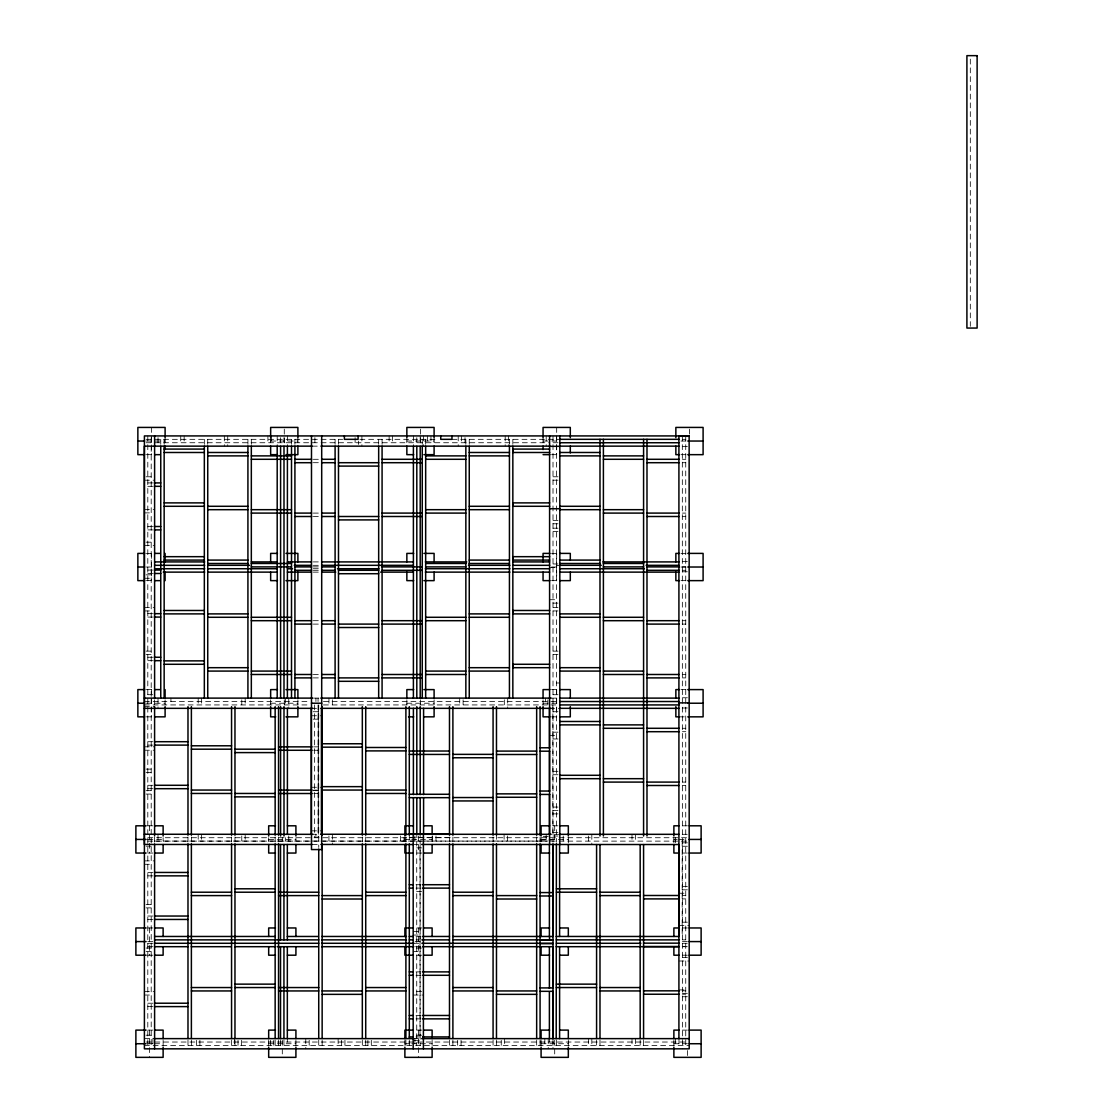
<?xml version="1.0" encoding="UTF-8"?>
<svg xmlns="http://www.w3.org/2000/svg" width="1113" height="1113" viewBox="0 0 1113 1113"><rect width="100%" height="100%" fill="white"/><g stroke="black" fill="none" stroke-linecap="round" stroke-linejoin="round"><path stroke-width="0.75" stroke-dasharray="5 3.75" d="M146.095 439.329L342.651 439.329M359.889 439.329L438.174 439.329M451.975 439.329L559.811 439.329M682.352 439.329L685.803 439.329M146.373 441.04L165.1 441.04M270.654 441.04L297.894 441.04M406.857 441.04L434.098 441.04M543.061 441.04L558.378 441.04M680.961 441.04L686.067 441.04M146.095 442.737L549.599 442.737M553.008 442.737L558.114 442.737M312.252 446.146L320.196 446.146M682.394 446.48L687.5 446.48M146.373 454.661L153.177 454.661M551.575 454.661L558.378 454.661M680.961 454.661L686.067 454.661M313.323 459.293L320.029 459.293M682.422 459.293L685.803 459.293M313.323 462.702L320.029 462.702M682.422 462.702L685.803 462.702M146.095 476.781L152.912 476.781M553.008 476.781L559.811 476.781M144.398 480.19L154.61 480.19M553.008 480.19L559.811 480.19M147.806 482.917L152.662 482.917M147.806 486.325L152.662 486.325M144.398 509.476L154.61 509.476M144.398 512.884L152.912 512.884M313.323 513.093L320.029 513.093M682.422 513.093L685.803 513.093M313.323 516.502L320.029 516.502M682.422 516.502L685.803 516.502M553.008 520.369L559.811 520.369M553.008 523.778L559.811 523.778M147.806 526.505L152.662 526.505M553.008 528.202L559.811 528.202M147.806 529.899L152.662 529.899M553.008 531.611L559.811 531.611M146.095 542.17L154.61 542.17M144.398 545.565L154.61 545.565M146.373 553.398L153.177 553.398M551.575 553.398L558.378 553.398M680.961 553.398L686.067 553.398M682.394 561.564L687.5 561.564M313.296 561.912L320.196 561.912M553.008 563.971L558.114 563.971M313.296 565.321L320.196 565.321M556.403 565.46L559.811 565.46M313.323 566.893L320.029 566.893M682.422 566.893L685.803 566.893M146.373 567.018L153.177 567.018M551.575 567.018L558.378 567.018M680.961 567.018L686.067 567.018M549.599 567.38L558.114 567.38M313.296 568.729L320.196 568.729M147.806 570.079L152.662 570.079M313.323 570.301L320.029 570.301M682.422 570.301L685.803 570.301M682.394 571.79L689.211 571.79M313.296 572.124L320.196 572.124M147.806 573.487L152.662 573.487M146.095 574.851L154.61 574.851M144.398 578.259L152.912 578.259M146.373 580.638L153.177 580.638M551.575 580.638L558.378 580.638M680.961 580.638L686.067 580.638M549.599 599.712L558.114 599.712M553.008 603.121L559.811 603.121M144.398 607.545L154.61 607.545M553.008 607.545L559.811 607.545M144.398 610.94L152.912 610.94M553.008 610.94L558.114 610.94M147.792 613.666L152.634 613.666M147.792 617.075L152.634 617.075M313.323 620.692L320.029 620.692M682.422 620.692L685.803 620.692M313.323 624.101L320.029 624.101M682.422 624.101L685.803 624.101M146.095 651.133L152.912 651.133M553.008 651.133L558.114 651.133M146.095 654.527L152.912 654.527M553.008 654.527L559.811 654.527M147.792 657.254L152.634 657.254M147.792 660.663L152.634 660.663M313.323 674.492L320.029 674.492M682.422 674.492L685.803 674.492M313.323 677.9L320.029 677.9M682.422 677.9L685.803 677.9M556.403 682.979L559.811 682.979M146.373 689.601L153.177 689.601M551.575 689.601L558.378 689.601M680.961 689.601L686.067 689.601M147.806 694.707L152.912 694.707M553.008 694.707L558.114 694.707M682.394 697.768L687.5 697.768M313.922 698.115L320.85 698.115M551.686 698.115L559.811 698.115M144.384 701.524L309.581 701.524M323.41 701.524L558.086 701.524M146.373 703.221L165.1 703.221M270.654 703.221L297.894 703.221M406.857 703.221L434.098 703.221M543.061 703.221L558.378 703.221M144.398 704.932L309.581 704.932M323.41 704.932L559.811 704.932M144.384 706.63L154.596 706.63M682.394 707.979L689.211 707.979M311.501 708.327L321.462 708.327M549.599 708.327L559.811 708.327M313.198 711.736L320.001 711.736M553.008 711.736L558.114 711.736M311.501 715.756L321.713 715.756M146.373 716.842L153.177 716.842M551.575 716.842L558.378 716.842M679.264 716.842L686.067 716.842M313.198 719.165L320.001 719.165M682.422 728.292L685.803 728.292M682.422 731.7L685.803 731.7M553.008 732.173L558.114 732.173M549.599 735.568L558.114 735.568M553.008 738.976L558.114 738.976M147.806 741.703L152.829 741.703M147.806 745.112L152.829 745.112M144.384 746.809L154.596 746.809M313.713 746.865L318.735 746.865M144.384 750.218L154.596 750.218M313.713 750.273L318.735 750.273M146.081 769.111L154.596 769.111M553.008 771.323L559.811 771.323M146.081 772.505L154.596 772.505M553.008 774.731L558.114 774.731M682.422 782.091L685.803 782.091M147.806 785.291L152.829 785.291M682.422 785.5L685.803 785.5M311.501 787.267L321.713 787.267M147.806 788.686L152.829 788.686M313.713 790.105L318.735 790.105M146.081 790.661L152.898 790.661M313.198 790.661L320.001 790.661M313.713 793.513L318.735 793.513M146.081 794.07L152.898 794.07M553.008 807.078L559.811 807.078M553.008 810.487L558.114 810.487M553.008 813.881L558.114 813.881M147.806 825.804L152.912 825.804M553.008 825.804L558.114 825.804M682.394 825.804L687.5 825.804M311.501 830.841L321.713 830.841M553.008 832.621L559.811 832.621M311.501 834.249L321.462 834.319M559.811 834.319L552.855 834.319L552.855 704.932M682.241 834.319L689.211 834.319M553.008 836.016L558.114 836.016M543.297 836.586L551.38 836.586M409.306 837.449L449.485 837.449M147.806 837.727L689.211 837.727M147.806 839.425L163.124 839.425M268.678 839.425L295.919 839.425M404.882 839.425L409.987 839.425M411.699 839.425L432.122 839.425M541.085 839.425L547.888 839.425M549.599 839.425L568.326 839.425M673.88 839.425L677.288 839.425M678.986 839.425L687.5 839.425M540.069 839.995L551.38 839.995M154.596 841.066L319.181 841.066M320.906 841.066L421.396 841.066M423.121 841.066L547.86 841.066M147.806 841.122L687.486 841.122M682.394 842.833L689.211 842.833M312.252 844.461L320.154 844.53M413.187 844.461L420.004 844.461L420.004 1038.624M146.081 846.172L152.898 846.172M682.394 846.242L687.5 846.242M416.596 847.869L423.399 847.869M147.806 853.045L152.912 853.045M416.805 853.045L421.91 853.045M682.394 853.045L687.5 853.045M144.384 860.878L154.596 860.878M144.384 864.286L152.898 864.286M147.806 872.453L152.829 872.453M147.806 875.861L152.829 875.861M416.012 884.71L421.034 884.71M682.394 886.421L689.211 886.421M416.012 888.118L421.702 888.049M682.394 889.816L687.5 889.816M416.596 891.457L423.399 891.457M678.986 893.224L687.5 893.224M682.422 895.492L685.803 895.492M682.422 898.901L685.803 898.901M146.081 904.466L154.596 904.466M146.081 907.874L154.596 907.874M147.806 916.041L152.829 916.041M147.806 919.449L152.829 919.449M682.394 922.19L689.211 922.19M678.986 925.585L689.211 925.571M147.806 927.964L152.912 927.964M416.805 927.964L421.91 927.964M682.394 927.964L687.5 927.964M413.187 931.637L421.702 931.637M413.187 935.045L421.702 935.045M416.012 936.464L421.034 936.464M416.012 939.873L419.351 939.873M682.325 939.873L685.733 939.873M147.806 941.584L152.912 941.584M415.093 941.584L420.199 941.584M682.394 941.584L687.5 941.584M147.806 943.281L153.01 943.281M413.827 943.281L420.784 943.281M682.283 943.281L689.142 943.281M682.422 946.565L685.803 946.565M147.806 946.69L153.01 946.69M415.566 946.69L421.034 946.69M682.311 946.69L689.142 946.69M146.081 948.053L154.596 948.053M416.596 948.053L423.399 948.053M146.081 951.448L154.596 951.448M413.187 951.448L421.702 951.448M147.806 955.204L152.912 955.204M416.805 955.204L421.91 955.204M682.394 955.204L687.5 955.204M682.394 957.611L689.211 957.611M678.986 961.006L689.211 961.02M416.012 971.886L421.034 971.886M416.012 975.294L421.034 975.294M678.986 989.93L687.5 989.93M682.422 990.834L685.803 990.834M144.384 991.627L154.596 991.627M416.596 991.627L423.399 991.627M682.394 993.339L689.211 993.339M682.422 994.229L685.803 994.229M144.384 995.036L152.898 995.036M413.187 995.036L423.399 995.036M682.394 996.733L689.211 996.733M147.806 1003.216L152.829 1003.216M147.806 1006.611L152.829 1006.611M416.012 1015.473L421.034 1015.473M416.012 1018.868L421.034 1018.868M147.806 1030.109L152.912 1030.109M416.805 1030.109L421.91 1030.109M682.394 1030.109L687.5 1030.109M146.081 1035.215L154.596 1035.215M416.596 1035.215L423.399 1035.215M416.012 1036.926L419.351 1036.926M144.384 1038.624L154.596 1038.624M413.187 1038.624L420.853 1038.624M414.328 1040.321L419.351 1040.321M146.123 1042.032L685.733 1042.032M147.806 1043.73L152.912 1043.73M154.61 1043.73L163.124 1043.73M268.678 1043.73L295.919 1043.73M404.882 1043.73L409.987 1043.73M411.699 1043.73L432.122 1043.73M541.085 1043.73L568.326 1043.73M673.88 1043.73L687.5 1043.73M144.398 1045.427L689.211 1045.427M970.313 59.114L970.313 326.318M689.476 429.117L689.476 434.223M687.5 1050.547L687.5 1057.35M685.733 435.92L685.733 1045.427M682.325 435.92L682.394 1048.836M682.186 841.122L682.186 936.464M678.986 1038.624L678.986 1045.427M675.591 837.727L675.591 844.53M675.591 1038.624L675.591 1045.427M673.88 837.727L673.88 842.833M673.88 1040.321L673.88 1045.427M643.578 1040.321L643.578 1045.427M640.17 1040.238L640.17 1045.427M635.412 834.319L635.412 842.833M635.412 1038.624L635.412 1045.427M632.003 834.319L632.003 842.833M632.003 1038.624L632.003 1045.427M599.99 1040.238L599.99 1045.427M596.582 1040.238L596.582 1045.427M591.824 834.319L591.824 844.53M591.824 1038.624L591.824 1045.427M588.415 836.016L588.415 844.53M588.415 1038.624L588.415 1045.427M568.326 837.727L568.326 842.833M568.326 1040.321L568.326 1045.427M563.22 836.016L563.22 844.53M556.681 427.42L556.681 454.661M556.681 553.398L556.681 580.638M556.681 689.601L556.681 716.842M556.403 435.92L556.403 842.165M556.403 1040.224L556.403 1045.427M554.705 825.804L554.705 841.122M554.705 1040.321L554.705 1053.941M553.008 435.92L553.008 842.165M553.008 1038.624L552.994 1048.836M552.938 1042.032L552.938 1045.427M549.53 1038.624L549.53 1042.032M548.236 1038.624L548.236 1048.836M547.888 699.813L547.888 706.63M546.191 435.92L546.191 446.146M546.177 834.249L546.177 841.066M545.398 698.115L545.398 701.524M544.827 1038.624L544.827 1045.427M543.061 437.632L543.061 444.435M543.061 699.813L543.061 704.932M541.085 837.727L541.085 841.122M541.085 1040.321L541.085 1045.427M540.069 836.962L540.069 842.165M540.069 1040.224L540.069 1045.427M536.661 836.962L536.661 842.165M536.661 1040.224L536.661 1045.427M512.843 439.329L512.843 444.546M509.434 439.329L509.434 444.546M508.599 435.92L508.599 446.146M507.709 698.115L507.709 708.327M507.5 835.946L507.5 841.066M505.191 435.92L505.191 446.146M504.648 1038.624L504.648 1045.427M504.314 699.813L504.314 706.63M504.092 834.249L504.092 841.066M501.24 1040.321L501.24 1045.427M496.481 834.319L496.481 842.165M496.481 1040.224L496.481 1045.427M493.073 836.962L493.073 842.165M493.073 1040.224L493.073 1045.427M469.255 439.329L469.255 444.546M465.846 439.329L465.846 444.546M465.011 437.632L465.011 446.146M463.105 699.813L463.105 706.63M461.617 435.92L461.617 444.435M461.06 1040.321L461.06 1045.427M459.711 698.115L459.711 706.63M458.208 435.92L458.208 446.146M457.666 1040.321L457.666 1048.836M452.894 836.962L452.894 842.165M452.894 1040.224L452.894 1045.427M449.485 836.962L449.485 842.165M449.485 1040.224L449.485 1045.427M435.99 835.946L435.99 841.066M434.098 437.632L434.098 444.435M434.098 699.813L434.098 704.932M432.595 835.946L432.595 841.066M432.122 836.016L432.122 841.122M432.122 1040.321L432.122 1045.427M430.954 435.92L430.954 444.435M427.545 435.92L427.531 444.435M425.667 439.329L425.667 444.546M423.608 435.92L423.608 446.146M422.258 439.329L422.258 444.546M420.477 429.117L420.477 444.435M420.477 699.813L420.477 704.932M420.199 435.92L420.199 444.602M420.144 834.319L420.144 837.727M420.144 841.122L420.144 943.281M420.144 946.69L420.144 1045.427M418.502 836.016L418.502 853.045M418.502 927.964L418.502 955.204M418.502 1030.109L418.502 1057.35M416.805 437.659L416.805 444.602M416.805 834.319L416.805 837.727M416.735 841.122L416.735 1045.427M414.885 835.946L414.885 842.764M414.899 1038.624L414.899 1045.427M413.396 435.92L413.396 446.146M409.306 834.04L409.306 842.165M409.306 1040.224L409.306 1045.427M406.857 437.632L406.857 444.435M406.857 699.813L406.857 704.932M405.897 836.962L405.897 842.165M405.897 1040.224L405.897 1045.427M404.882 837.727L404.882 841.122M404.882 1040.321L404.882 1045.427M403.991 837.658L403.991 841.066M400.583 835.946L400.583 841.066M392.541 435.92L392.527 444.435M389.133 435.92L389.119 444.435M382.079 439.329L382.079 444.546M378.67 439.329L378.67 444.546M371.311 1040.321L371.311 1045.427M367.902 1040.321L367.902 1045.427M365.718 836.962L365.718 842.165M365.718 1040.224L365.718 1045.427M362.323 836.962L362.323 842.165M362.323 1040.224L362.323 1045.427M361.906 435.92L361.906 446.146M358.511 441.04L358.511 444.435M355.103 437.632L355.103 444.435M344.947 1040.321L344.947 1048.836M341.538 1040.321L341.538 1048.836M338.491 439.329L338.491 444.546M338.129 1038.624L338.129 1045.427M335.096 439.329L335.096 444.546M332.356 699.813L332.356 706.63M332.342 834.249L332.342 844.461M328.947 698.115L328.947 706.63M328.933 835.946L328.933 841.066M322.144 1040.224L322.144 1045.427M318.735 704.932L318.735 847.383M318.735 1040.224L318.735 1045.427M318.304 708.327L318.304 834.249M318.054 698.115L318.054 701.524M318.054 704.932L318.054 837.727M315.925 698.115L315.925 701.524M315.911 834.249L315.911 837.658M314.896 437.632L314.896 446.146M314.645 704.932L314.645 837.727M309.191 1040.321L309.191 1045.427M305.783 1038.624L305.783 1048.836M297.894 437.632L297.894 444.435M297.894 699.813L297.894 704.932M295.919 837.727L295.919 841.122M295.919 1040.321L295.919 1045.427M294.917 439.329L294.917 444.546M291.509 439.329L291.509 444.546M288.768 698.115L288.768 708.327M288.754 835.946L288.754 841.066M287.404 435.92L287.404 446.146M287.335 1038.624L287.335 1042.032M285.359 698.115L285.359 704.932M285.359 837.658L285.359 841.066M284.274 429.117L284.274 444.435M284.274 699.813L284.274 704.932M283.996 437.659L283.996 444.602M283.94 1040.238L283.94 1045.427M282.299 837.727L282.299 841.122M282.299 1040.321L282.299 1053.941M280.601 437.659L280.601 444.602M280.532 1040.238L280.532 1045.427M278.556 836.962L278.556 842.165M278.556 1040.224L278.556 1045.427M277.193 435.92L277.193 446.146M275.148 836.962L275.148 842.165M275.148 1040.224L275.148 1045.427M273.784 1040.321L273.784 1048.836M271.308 435.92L271.308 444.435M270.654 437.632L270.654 444.435M270.654 699.813L270.654 704.932M270.376 1040.321L270.376 1048.836M268.678 837.727L268.678 841.122M268.678 1040.321L268.678 1045.427M267.913 435.92L267.913 444.435M251.329 439.329L251.329 444.546M247.921 439.329L247.921 444.546M245.18 698.115L245.18 706.63M245.18 834.249L245.18 841.066M241.785 699.813L241.785 706.63M241.771 835.946L241.771 844.461M241.424 1040.321L241.424 1045.427M238.029 1040.321L238.029 1045.427M234.968 836.962L234.968 842.165M234.968 1040.224L234.968 1045.427M234.62 1038.624L234.62 1045.427M231.56 836.962L231.56 842.165M231.56 1040.224L231.56 1045.427M227.734 435.92L227.734 446.146M224.325 435.92L224.325 446.146M207.741 439.329L207.741 444.546M204.333 439.329L204.333 444.546M201.606 698.115L201.606 706.63M201.592 834.249L201.592 841.066M199.895 1040.321L199.895 1048.836M198.197 698.115L198.197 706.63M198.184 834.249L198.184 841.066M196.486 1040.321L196.486 1048.836M191.38 836.962L191.38 842.165M191.38 1040.224L191.38 1045.427M187.986 836.962L187.986 842.165M187.986 1040.224L187.986 1045.427M184.146 435.92L184.146 444.435M180.737 435.92L180.737 444.435M170.929 698.115L170.929 701.524M165.1 437.632L165.1 444.435M165.1 699.813L165.1 704.932M164.154 439.329L164.154 444.546M163.124 837.727L163.124 841.122M163.124 1040.321L163.124 1045.427M160.759 439.329L160.759 444.546M158.018 437.632L158.018 446.146M158.018 698.115L158.018 708.327M158.004 834.249L158.004 841.066M154.61 699.813L154.61 708.327M154.596 837.101L154.596 842.304M152.898 1038.624L152.898 1045.427M151.479 427.42L151.479 454.661M151.479 553.398L151.479 580.638M151.479 689.601L151.479 716.842M151.201 437.659L151.201 696.376M151.201 698.115L151.201 1045.427M149.504 825.804L149.504 853.045M149.504 927.964L149.504 955.204M149.504 1030.109L149.504 1057.35M147.806 435.92L147.806 1048.836"/><path stroke-width="1.5" d="M678.986 436.268L689.211 436.268M559.811 439.329L678.916 439.329M137.859 441.04L144.662 441.04M687.778 441.04L703.096 441.04M559.811 442.737L678.916 442.737M312.252 446.146L144.37 446.146L144.37 844.461L312.252 844.461M320.92 446.146L549.599 446.146M559.811 446.146L678.916 446.146M549.585 446.313L559.797 446.313M164.154 449.082L204.333 449.082M549.655 449.082L512.829 449.082L512.829 452.49L549.655 452.49M164.154 452.49L204.333 452.49M207.741 452.49L247.921 452.49M469.255 452.49L509.434 452.49M559.811 452.49L599.99 452.49M144.662 454.661L137.859 454.661L137.859 427.42L165.1 427.42L165.1 437.632M154.888 454.661L159.994 454.661M277.471 454.661L270.654 454.661L270.654 446.146M285.971 454.661L297.894 454.661L297.894 446.146M413.674 454.661L406.857 454.661L406.857 446.146M423.886 454.661L434.098 454.661L434.098 446.146M543.061 454.661L549.864 454.661M679.264 454.661L675.855 454.661L675.855 446.146M687.778 454.661L703.096 454.661L703.096 427.42L675.855 427.42L675.855 437.632M207.741 455.885L247.921 455.885M251.329 455.885L291.509 455.885M425.667 455.885L465.846 455.885M469.255 455.885L509.434 455.885M559.811 455.885L599.99 455.885M603.399 455.885L643.578 455.885M251.329 459.293L291.509 459.293M294.917 459.293L311.654 459.293M321.699 459.293L335.096 459.293M382.079 459.293L422.258 459.293M425.667 459.293L465.846 459.293M603.399 459.293L643.578 459.293M646.987 459.293L679.055 459.293M294.917 462.702L311.654 462.702M321.699 462.702L335.096 462.702M338.491 462.702L378.67 462.702M382.079 462.702L422.258 462.702M646.987 462.702L679.055 462.702M338.491 466.097L378.67 466.097M154.276 482.917L160.745 482.917M154.276 486.325L160.745 486.325M164.154 502.881L204.333 502.881M549.655 502.881L512.829 502.881L512.829 506.29L549.655 506.29M164.154 506.29L204.333 506.29M207.741 506.29L247.921 506.29M469.255 506.29L509.434 506.29M559.811 506.29L599.99 506.29M549.585 508.724L559.797 508.724M207.741 509.684L247.921 509.684M251.329 509.684L291.509 509.684M425.667 509.684L465.846 509.684M469.255 509.684L509.434 509.684M559.811 509.684L599.99 509.684M603.399 509.684L643.578 509.684M251.329 513.093L291.509 513.093M294.917 513.093L311.654 513.093M321.699 513.093L335.096 513.093M382.079 513.093L422.258 513.093M425.667 513.093L465.846 513.093M603.399 513.093L643.578 513.093M646.987 513.093L679.055 513.093M294.917 516.502L311.654 516.502M321.699 516.502L335.096 516.502M338.491 516.502L378.67 516.502M382.079 516.502L422.258 516.502M646.987 516.502L679.055 516.502M338.491 519.91L378.67 519.91M154.276 526.505L160.745 526.505M154.276 529.899L160.745 529.899M144.662 553.398L137.859 553.398L137.859 580.638L144.662 580.638M154.888 553.398L159.994 553.398M277.471 553.398L270.654 553.398L270.654 561.912M285.971 553.398L297.894 553.398L297.894 561.912M413.674 553.398L406.857 553.398L406.857 561.912M423.886 553.398L434.098 553.398L434.098 561.912M549.864 553.398L543.061 553.398L543.061 561.912M560.089 553.398L570.301 553.398L570.301 560.215M679.264 553.398L675.855 553.398L675.855 561.912M687.778 553.398L703.096 553.398L703.096 580.638L687.778 580.638M164.154 556.681L204.333 556.681M549.655 556.681L512.829 556.681L512.829 560.089L549.655 560.089M164.154 560.089L204.333 560.089M207.741 560.089L247.921 560.089M469.255 560.089L509.434 560.089M559.811 560.089L599.99 560.089M154.61 561.912L204.681 561.912M251.301 561.912L277.193 561.912M287.404 561.912L311.57 561.912M321.921 561.912L413.396 561.912M425.333 561.912L466.75 561.912M513.357 561.912L549.599 561.912M602.968 561.912L678.916 561.912M207.741 563.484L247.921 563.484M251.329 563.484L291.509 563.484M425.667 563.484L465.846 563.484M469.255 563.484L509.434 563.484M559.811 563.484L599.99 563.484M603.399 563.484L643.578 563.484M154.61 565.321L204.681 565.321M208.131 565.321L249.562 565.321M294.305 565.321L311.57 565.321M321.921 565.321L413.396 565.321M468.476 565.321L509.907 565.321M513.357 565.321L549.599 565.321M559.811 565.321L601.243 565.321M646.124 565.321L678.916 565.321M251.329 566.893L291.509 566.893M294.917 566.893L311.654 566.893M321.699 566.893L335.096 566.893M382.079 566.893L422.258 566.893M425.667 566.893L465.846 566.893M603.399 566.893L643.578 566.893M646.987 566.893L679.055 566.893M137.859 567.018L144.662 567.018M687.778 567.018L703.096 567.018M154.61 568.729L204.681 568.729M208.131 568.729L277.193 568.729M287.404 568.729L292.58 568.729M337.462 568.729L378.879 568.729M425.333 568.729L509.907 568.729M513.357 568.729L549.599 568.729M559.811 568.729L644.399 568.729M154.276 570.079L160.745 570.079M294.917 570.301L311.654 570.301M321.699 570.301L335.096 570.301M338.491 570.301L378.67 570.301M382.079 570.301L422.258 570.301M646.987 570.301L679.055 570.301M163.249 572.124L204.681 572.124M208.131 572.124L277.193 572.124M287.404 572.124L311.57 572.124M321.921 572.124L335.736 572.124M380.604 572.124L413.396 572.124M425.333 572.124L509.907 572.124M513.357 572.124L549.599 572.124M559.811 572.124L678.916 572.124M154.276 573.487L160.745 573.487M338.491 573.71L378.67 573.71M154.888 580.638L159.994 580.638M277.471 580.638L270.654 580.638L270.654 572.124M285.971 580.638L297.894 580.638L297.894 572.124M413.674 580.638L406.857 580.638L406.857 572.124M423.886 580.638L434.098 580.638L434.098 572.124M549.864 580.638L543.061 580.638L543.061 572.124M560.089 580.638L570.301 580.638L570.301 572.124M679.264 580.638L675.855 580.638L675.855 572.124M164.154 610.481L204.333 610.481M549.655 610.481L512.829 610.481L512.829 613.889L549.655 613.889M154.262 613.666L160.731 613.666M164.154 613.889L204.333 613.889M207.741 613.889L247.921 613.889M469.255 613.889L509.434 613.889M559.811 613.889L599.99 613.889M154.262 617.075L160.731 617.075M207.741 617.284L247.921 617.284M251.329 617.284L291.509 617.284M425.667 617.284L465.846 617.284M469.255 617.284L509.434 617.284M559.811 617.284L599.99 617.284M603.399 617.284L643.578 617.284M251.329 620.692L291.509 620.692M294.917 620.692L311.654 620.692M321.699 620.692L335.096 620.692M382.079 620.692L422.258 620.692M425.667 620.692L465.846 620.692M603.399 620.692L643.578 620.692M646.987 620.692L679.055 620.692M294.917 624.101L311.654 624.101M321.699 624.101L335.096 624.101M338.491 624.101L378.67 624.101M382.079 624.101L422.258 624.101M646.987 624.101L679.055 624.101M338.491 627.509L378.67 627.509M154.262 657.254L160.731 657.254M154.262 660.663L160.731 660.663M164.154 660.872L204.333 660.872M164.154 664.28L204.333 664.28M549.655 664.28L512.829 664.28L512.829 667.689L549.655 667.689M207.741 667.689L247.921 667.689M469.255 667.689L509.434 667.689M559.811 667.689L599.99 667.689M207.741 671.083L247.921 671.083M251.329 671.083L291.509 671.083M425.667 671.083L465.846 671.083M469.255 671.083L509.434 671.083M559.811 671.083L599.99 671.083M603.399 671.083L643.578 671.083M251.329 674.492L291.509 674.492M294.917 674.492L311.654 674.492M321.699 674.492L335.096 674.492M382.079 674.492L422.258 674.492M425.667 674.492L465.846 674.492M603.399 674.492L643.578 674.492M646.987 674.492L679.055 674.492M294.917 677.9L311.654 677.9M321.699 677.9L335.096 677.9M338.491 677.9L378.67 677.9M382.079 677.9L422.258 677.9M646.987 677.9L679.055 677.9M338.491 681.309L378.67 681.309M144.662 689.601L137.859 689.601L137.859 716.842L144.662 716.842M154.888 689.601L159.994 689.601M277.471 689.601L270.654 689.601L270.654 698.115M285.971 689.601L297.894 689.601L297.894 698.115M413.674 689.601L406.857 689.601L406.857 698.115M423.886 689.601L434.098 689.601L434.098 698.115M549.864 689.601L543.061 689.601L543.061 698.115M560.089 689.601L570.301 689.601L570.301 698.115M679.264 689.601L675.855 689.601L675.855 698.115M687.778 689.601L703.096 689.601L703.096 716.842L687.778 716.842M144.37 698.115L312.85 698.115M320.767 698.115L551.185 698.115M559.811 698.115L678.916 698.115M559.811 701.524L678.916 701.524M678.986 702.873L689.211 702.873M137.859 703.221L144.662 703.221M311.487 703.221L321.699 703.221M687.778 703.221L703.096 703.221M559.811 704.932L678.916 704.932M144.37 708.327L312.948 708.327M320.85 708.327L551.158 708.327M559.811 708.327L678.916 708.327M154.888 716.842L165.1 716.842L165.1 706.63M275.76 716.842L270.654 716.842L270.654 706.63M285.971 716.842L297.894 716.842L297.894 706.63M408.554 716.842L413.674 716.842M423.886 716.842L434.098 716.842L434.098 706.63M549.864 716.842L543.061 716.842L543.061 706.63M560.089 716.842L570.301 716.842L570.301 706.63M679.264 716.842L675.855 716.842L675.855 706.63M559.811 721.488L599.99 721.488M559.811 724.883L599.99 724.883M603.399 724.883L643.578 724.883M603.399 728.292L643.578 728.292M646.987 728.292L679.055 728.292M646.987 731.7L679.055 731.7M154.498 741.703L187.986 741.703M322.144 743.762L362.323 743.762M154.498 745.112L187.986 745.112M191.38 745.793L231.56 745.793M278.556 746.865L312.043 746.865M322.144 747.171L362.323 747.171M365.718 747.491L405.897 747.491M540.069 747.783L549.766 747.783M191.38 749.188L231.56 749.188M234.968 749.188L275.148 749.188M278.556 750.273L312.043 750.273M365.718 750.899L405.897 750.899M409.306 751.025L449.485 751.025M496.481 751.094L536.661 751.094M540.069 751.192L549.766 751.192M234.968 752.597L275.148 752.597M452.894 754.364L493.073 754.364M409.306 754.433L449.485 754.433M496.481 754.503L536.661 754.503M452.894 757.772L493.073 757.772M559.811 775.288L599.99 775.288M559.811 778.683L599.99 778.683M603.399 778.683L643.578 778.683M603.399 782.091L643.578 782.091M646.987 782.091L679.055 782.091M154.498 785.291L187.986 785.291M646.987 785.5L679.055 785.5M322.144 786.654L362.323 786.654M154.498 788.686L187.986 788.686M191.38 790.049L231.56 790.049M322.144 790.049L362.323 790.049M365.718 790.049L405.897 790.049M278.556 790.105L312.043 790.105M540.069 791.037L549.766 791.037M191.38 793.458L231.56 793.458M234.968 793.458L275.148 793.458M278.556 793.513L312.043 793.513M365.718 793.458L405.897 793.458M496.481 793.861L536.661 793.861M409.306 794.279L449.485 794.279M540.069 794.432L549.766 794.432M234.968 796.866L275.148 796.866M496.481 797.27L536.661 797.27M409.306 797.673L449.485 797.673M452.894 797.548L493.073 797.548M452.894 800.943L493.073 800.943M146.095 825.804L135.883 825.804L135.883 853.045L146.095 853.045M154.61 825.804L163.124 825.804L163.124 836.016M275.495 825.804L268.678 825.804L268.678 836.016M287.404 825.804L295.919 825.804L295.919 836.016M413.396 825.804L404.882 825.804L404.882 836.016M423.608 825.804L432.122 825.804L432.122 834.319M549.599 825.804L541.085 825.804L541.085 836.016M559.811 825.804L568.326 825.804L568.326 836.016M678.986 825.804L673.88 825.804L673.88 836.016M689.211 825.804L701.12 825.804L701.12 853.045L689.211 853.045M409.306 834.04L449.485 834.04M144.37 834.249L312.948 834.319M320.753 834.249L551.13 834.319M559.742 834.319L678.986 834.319M135.883 839.425L146.095 839.425M689.211 839.425L701.12 839.425M320.906 844.461L413.285 844.53M421.688 844.461L678.986 844.53M154.61 853.045L163.124 853.045L163.124 844.53M275.495 853.045L268.678 853.045L268.678 844.53M287.404 853.045L295.919 853.045L295.919 844.53M413.396 853.045L404.882 853.045L404.882 844.53M423.608 853.045L432.122 853.045L432.122 844.53M549.599 853.045L541.085 853.045L541.085 844.53M559.811 853.045L568.326 853.045L568.326 844.53M678.986 853.045L673.88 853.045L673.88 844.53M154.498 872.453L187.986 872.453M154.498 875.861L187.986 875.861M409.306 884.71L412.659 884.71M422.703 884.71L449.485 884.71M409.306 888.118L412.659 888.118M422.703 888.118L449.485 888.118M234.968 888.8L275.148 888.8M556.403 888.8L596.582 888.8M191.38 892.209L231.56 892.209M234.968 892.209L275.148 892.209M278.556 892.209L318.735 892.209M365.718 892.209L405.897 892.209M452.894 892.209L493.073 892.209M556.403 892.209L596.582 892.209M599.99 892.209L640.17 892.209M540.069 892.57L553.008 892.57M643.578 895.492L679.041 895.492M191.38 895.603L231.56 895.603M278.556 895.603L318.735 895.603M322.144 895.603L362.323 895.603M365.718 895.603L405.897 895.603M452.894 895.603L493.073 895.603M496.481 895.603L536.661 895.603M599.99 895.603L640.17 895.603M540.069 895.979L553.008 895.979M322.144 899.012L362.323 899.012M496.481 899.012L536.661 899.012M643.578 898.901L679.041 898.901M154.498 916.041L187.986 916.041M154.498 919.449L187.986 919.449M146.095 927.964L135.883 927.964L135.883 955.204L146.095 955.204M154.61 927.964L163.124 927.964L163.124 936.464M275.495 927.964L268.678 927.964L268.678 936.464M287.404 927.964L295.919 927.964L295.919 936.464M413.396 927.964L404.882 927.964L404.882 936.464M423.608 927.964L432.122 927.964L432.122 936.464M549.599 927.964L541.085 927.964L541.085 936.464M559.811 927.964L568.326 927.964L568.326 936.464M678.986 927.964L673.88 927.964L673.88 936.464M689.211 927.964L701.12 927.964L701.12 955.204L689.211 955.204M154.61 936.464L275.398 936.464M287.335 936.464L318.401 936.464M321.852 936.464L406.426 936.464M409.306 936.464L413.326 936.464M422.703 936.464L449.485 936.464M452.88 936.464L552.98 936.464M556.208 936.464L678.874 936.464M154.61 939.873L318.735 939.873M321.852 939.873L406.426 939.873M409.306 939.873L413.326 939.873M421.869 939.873L449.485 939.873M452.88 939.873L552.938 939.873M556.333 939.873L678.874 939.873M540.069 940.235L553.008 940.235M135.883 941.584L146.095 941.584M689.211 941.584L701.12 941.584M154.498 943.281L318.735 943.281M321.671 943.281L413.827 943.281M421.869 943.281L552.938 943.281M556.403 943.281L640.893 943.281M643.578 943.156L679.041 943.156M540.069 943.643L553.008 943.643M643.578 946.565L679.041 946.565M154.498 946.69L187.986 946.69M191.269 946.69L231.267 946.69M234.732 946.69L274.73 946.69M277.123 946.69L318.193 946.69M321.671 946.69L413.827 946.69M422.523 946.69L552.924 946.69L552.799 988.316M556.208 946.69L678.86 946.69M154.61 955.204L163.124 955.204L163.124 946.69M275.495 955.204L268.678 955.204L268.678 946.69M287.404 955.204L295.919 955.204L295.919 946.69M413.396 955.204L404.882 955.204L404.882 946.69M423.608 955.204L432.122 955.204L432.122 946.69M549.599 955.204L541.085 955.204L541.085 946.69M559.811 955.204L568.326 955.204L568.326 946.69M678.986 955.204L673.88 955.204L673.88 946.69M409.306 971.886L412.659 971.886M422.703 971.886L449.485 971.886M409.306 975.294L412.659 975.294M422.703 975.294L449.485 975.294M234.968 984.142L275.148 984.142M556.403 984.142L596.582 984.142M191.38 987.551L231.56 987.551M234.968 987.551L275.148 987.551M278.556 987.551L318.735 987.551M365.718 987.551L405.897 987.551M452.894 987.551L493.073 987.551M556.403 987.551L596.582 987.551M599.99 987.551L640.17 987.551M540.069 987.913L553.008 987.913M643.578 990.834L679.041 990.834M191.38 990.946L231.56 990.946M278.556 990.946L318.735 990.946M322.144 990.946L362.323 990.946M365.718 990.946L405.897 990.946M452.894 990.946L493.073 990.946M496.481 990.946L536.661 990.946M599.99 990.946L640.17 990.946M540.069 991.321L553.008 991.321M322.144 994.354L362.323 994.354M496.481 994.354L536.661 994.354M643.578 994.229L679.041 994.229M154.498 1003.216L187.986 1003.216M154.498 1006.611L187.986 1006.611M409.306 1015.473L412.659 1015.473M422.703 1015.473L449.485 1015.473M409.306 1018.868L412.659 1018.868M422.703 1018.868L449.485 1018.868M146.095 1030.109L135.883 1030.109L135.883 1057.35L163.124 1057.35L163.124 1047.138M154.61 1030.109L163.124 1030.109L163.124 1038.624M275.495 1030.109L268.678 1030.109L268.678 1038.624M287.404 1030.109L295.919 1030.109L295.919 1038.624M413.396 1030.109L404.882 1030.109L404.882 1038.624M423.608 1030.109L432.122 1030.109L432.122 1038.624M549.599 1030.109L541.085 1030.109L541.085 1038.624M559.811 1030.109L568.326 1030.109L568.326 1038.624M678.986 1030.109L673.88 1030.109L673.88 1038.624M689.211 1030.109L701.12 1030.109L701.12 1057.35L673.88 1057.35L673.88 1047.138M409.306 1036.926L412.659 1036.926M422.703 1036.926L449.485 1036.926M154.61 1038.624L413.897 1038.624M421.702 1038.624L689.211 1038.624M135.883 1043.73L146.095 1043.73M689.211 1043.73L701.12 1043.73M678.916 435.92L678.916 1038.624M678.791 844.53L678.791 936.464M646.987 439.329L646.987 835.988M643.578 439.329L643.578 835.988M643.578 844.572L643.578 1038.624M640.17 844.586L640.17 1038.512M603.399 439.329L603.399 835.988M599.99 439.329L599.99 835.988M599.99 844.586L599.99 1038.512M596.582 844.586L596.582 1038.512M596.526 936.464L596.526 939.873M570.301 437.632L570.301 427.42L543.061 427.42L543.061 437.632M570.301 446.146L570.301 452.949M568.326 1047.138L568.326 1057.35L541.085 1057.35L541.085 1047.138M559.811 435.92L559.811 844.53M559.602 844.53L559.602 936.464M559.602 946.69L559.602 1038.624M556.403 843.904L556.208 1038.624M553.008 843.904L553.008 1038.485M552.799 844.53L552.799 936.464M552.799 991.78L552.799 1038.624M549.599 435.92L549.585 844.461M549.53 936.464L549.53 939.873M549.446 708.327L549.446 748.019M549.446 751.484L549.446 791.176M549.446 794.626L549.446 834.319M549.391 844.53L549.391 936.464M549.391 946.69L549.391 988.316M549.391 991.78L549.391 1038.624M543.061 446.146L543.061 449.541M540.069 706.658L540.069 835.223M540.069 843.904L540.069 1038.485M536.661 706.658L536.661 835.223M536.661 843.904L536.661 1038.485M512.843 446.271L512.843 698.046M509.434 446.271L509.434 698.046M496.481 706.658L496.481 835.223M496.481 843.904L496.481 1038.485M493.073 706.658L493.073 835.223M493.073 843.904L493.073 1038.485M469.255 446.271L469.255 698.046M465.846 446.271L465.846 698.046M452.894 706.658L452.894 835.223M452.894 843.904L452.894 1038.485M451.975 435.92L451.975 439.329L440.748 439.329L440.748 435.92M449.485 706.658L449.485 835.223M449.485 843.904L449.485 1038.485M434.098 437.632L434.098 427.42L406.857 427.42L406.857 437.632M432.122 1047.138L432.122 1057.35L404.882 1057.35L404.882 1047.138M425.667 446.271L425.667 698.046M423.594 708.327L423.594 794.626M423.594 798.077L423.594 834.319M423.399 834.249L423.399 1048.836M422.258 446.271L422.258 698.046M420.199 446.341L420.199 698.115M420.199 706.658L420.199 794.626M420.199 798.063L420.199 834.319M416.805 446.341L416.805 698.115M416.805 706.658L416.805 794.626M416.805 798.063L416.805 834.319M413.396 446.341L413.396 698.115M413.396 708.327L413.396 794.626M413.396 798.077L413.396 834.319M413.187 834.249L413.187 1048.836M409.306 706.658L409.306 835.223M409.306 843.904L409.306 1038.485M405.897 706.658L405.897 835.223M405.897 843.904L405.897 1038.485M382.079 446.271L382.079 698.046M378.67 446.271L378.67 698.046M365.718 706.658L365.718 835.223M365.718 843.904L365.718 1038.485M362.323 706.658L362.323 835.223M362.323 843.904L362.323 1038.485M358.108 435.92L358.108 439.329L344.376 439.329L344.376 435.92M338.491 446.271L338.491 698.046M335.096 446.271L335.096 698.046M322.144 706.658L322.144 835.223M322.144 843.904L322.144 1038.485M321.699 435.92L321.699 849.567L311.487 849.567L311.487 435.92M321.462 708.327L321.462 834.319M318.735 849.122L318.735 1038.485M311.237 708.327L311.237 834.319M297.894 437.632L297.894 427.42L270.654 427.42L270.654 437.632M295.919 1047.138L295.919 1057.35L268.678 1057.35L268.678 1047.138M294.917 446.271L294.917 698.046M291.509 446.271L291.509 698.046M287.404 446.341L287.404 698.115M287.404 708.327L287.404 834.319M287.335 844.53L287.335 939.873M287.335 946.69L287.335 1038.554M283.996 446.341L283.996 698.115M283.996 706.658L283.996 836.002M283.94 844.53L283.94 939.873M283.94 946.69L283.94 1038.554M280.601 446.341L280.601 698.115M280.601 706.658L280.601 836.002M280.532 844.53L280.532 939.873M280.532 946.69L280.532 1038.554M278.556 706.658L278.556 835.223M278.556 843.904L278.556 1038.485M277.193 446.341L277.193 698.115M275.148 706.658L275.148 835.223M275.148 843.904L275.148 1038.485M251.329 446.271L251.329 698.046M247.921 446.271L247.921 698.046M234.968 706.658L234.968 835.223M234.968 843.904L234.968 1038.485M231.56 706.658L231.56 835.223M231.56 843.904L231.56 1038.485M207.741 446.271L207.741 698.046M204.333 446.271L204.333 698.046M191.38 706.658L191.38 835.223M191.38 843.904L191.38 1038.485M187.986 706.658L187.986 835.223M187.986 843.904L187.986 1038.485M165.1 446.146L165.1 449.541M165.1 553.398L165.1 561.912M165.1 572.124L165.1 580.638M165.1 689.601L165.1 698.115M164.154 446.271L164.154 698.046M160.759 446.271L160.759 698.046M154.61 435.92L154.61 698.115M154.596 706.63L154.596 835.946M154.596 844.044L154.61 1048.836M977.117 55.65L966.905 55.65L966.905 328.057L977.117 328.057L977.117 55.65M689.211 435.92L144.398 435.92L144.398 1048.836L689.211 1048.836L689.142 435.92"/></g></svg>
